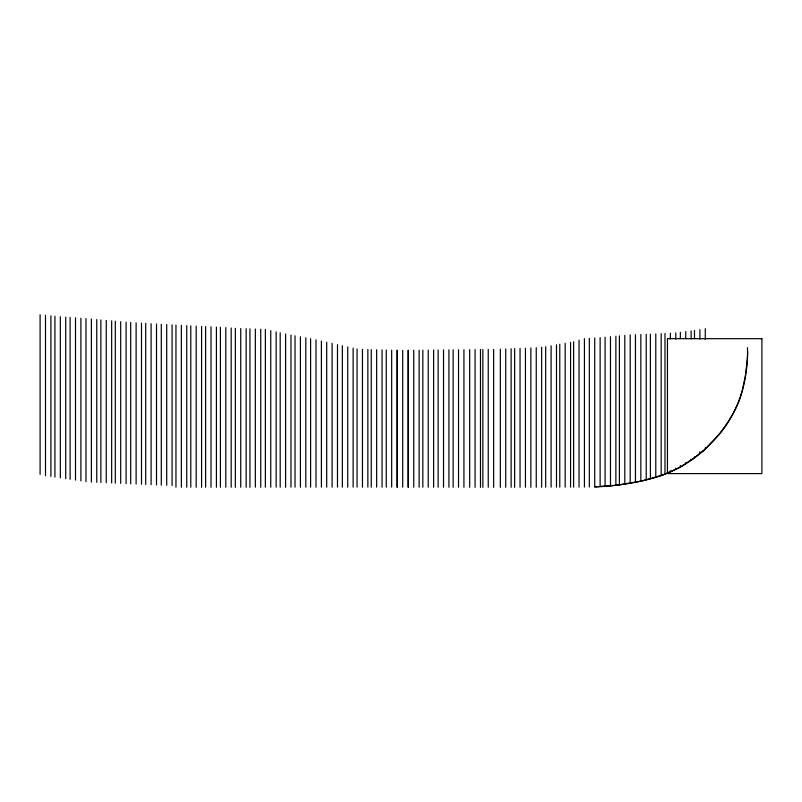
<?xml version="1.0" encoding="UTF-8"?>
<svg xmlns="http://www.w3.org/2000/svg" width="802" height="802" viewBox="0 0 802 802"><rect width="100%" height="100%" fill="white"/><g stroke="black" fill="none" stroke-linecap="round" stroke-linejoin="round"><path stroke-width="1.2" d="M594.723 337.963L594.723 486.874A250.424 250.424 0 0 0 626.813 483.786A267.587 267.587 0 0 0 636.838 481.932L640.838 481.1L640.838 334.464M747.324 359.617L745.599 373.592M745.299 375.526L745.148 376.489M744.988 377.451L744.837 378.414M744.757 378.895L742.411 390.323M742.291 390.795L740.687 396.388M740.537 396.85L740.066 398.223M739.905 398.674L738.502 402.303M738.311 402.744L735.715 408.509M735.504 408.94L734.171 411.536M733.95 411.967L732.557 414.514M732.316 414.935L728.787 420.749M728.527 421.15L726.121 424.799M725.85 425.2L723.324 428.769M723.043 429.16L719.504 433.802M719.204 434.173L718.592 434.935M718.281 435.306L704.637 449.651L692.417 459.406M711.665 442.614L714.572 439.556A97.042 97.042 0 0 0 717.229 436.559C738.893 412.428 748.517 379.737 747.464 347.657M711.083 443.195L706.321 448.047M702.732 451.315L699.715 453.762M699.334 454.062L697.048 455.867M696.667 456.168L695.514 457.07M695.133 457.361L679.725 467.466M692.016 459.686L682.031 466.193L672.367 471.065M679.294 467.696L662.402 475.125L644.227 480.358M653.941 477.872L642.723 480.689M643.755 480.468L639.956 481.29M642.332 480.779L640.908 481.09M639.485 481.39L638.051 481.691M637.58 481.781L616.507 485.23L594.723 486.874M705.279 449.05L705.279 447.787M705.279 328.7L705.279 339.326M699.885 329.692L699.885 339.056M699.885 451.777L699.885 453.631M694.482 330.444L694.482 338.584M694.482 456.789L694.482 457.982M691.134 330.895L691.134 338.995M691.134 459.245L691.134 460.438M685.74 331.607L685.74 338.504M685.74 462.594L685.74 463.977M680.347 332.319L680.347 338.544M680.347 465.501L680.347 467.095M675.785 332.88L675.785 339.076M675.785 468.208L675.785 469.451M670.392 333.151L670.392 338.875M670.392 470.684L670.392 471.937M664.988 333.432L664.988 474.152M661.179 333.642L661.179 475.556M655.785 333.933L655.785 477.32M650.392 334.163L650.392 478.854M646.232 334.294L646.232 479.887M635.445 334.635L635.445 482.213M630.192 334.815L630.192 483.195M624.798 335.376L624.798 484.087M619.405 335.868L619.405 484.859M615.876 336.188L615.876 485.3M610.482 336.68L610.482 485.872M605.089 337.171L605.089 486.323M600.127 337.602L600.127 486.644M589.33 338.314L589.33 487.014M584.427 338.665L584.427 487.075M579.034 340.158L579.034 487.105M573.63 341.802L573.63 487.115M570.573 342.344L570.573 487.125M565.179 343.306L565.179 487.135M559.776 344.258L559.776 487.145M556.488 344.84L556.488 487.155M551.094 345.802L551.094 487.175M545.691 346.685L545.691 487.195M541.651 347.206L541.651 487.205M536.257 347.707L536.257 487.225M530.864 347.928L530.864 487.245M525.44 348.138L525.44 487.255M520.047 348.359L520.047 487.265M514.643 348.569L514.643 487.275M511.125 348.71L511.125 487.285M505.731 348.92L505.731 487.285M500.328 349.131L500.328 487.295M493.651 349.391L493.651 487.295M488.248 349.441L488.248 487.295M482.854 349.492L482.854 487.295M480.478 349.512L480.478 487.285M475.085 349.562L475.085 487.285M469.691 349.612L469.691 487.275M463.927 349.672L463.927 487.275M458.523 349.722L458.523 487.265M453.13 349.772L453.13 487.255M448.919 349.812L448.919 487.255M443.516 349.873L443.516 487.245M438.123 349.943L438.123 487.235M433.621 350.003L433.621 487.225M428.228 350.073L428.228 487.215M422.834 350.143L422.834 487.205M419.135 350.193L419.135 487.205M413.742 350.263L413.742 487.195M408.338 350.324L408.338 487.185M408.098 350.334L408.098 487.185M402.704 350.404L402.704 487.175M397.301 350.284L397.301 487.175M397.06 350.273L397.06 487.175M391.667 350.133L391.667 487.165M386.263 349.993L386.263 487.165M382.053 349.883L382.053 487.155M376.659 349.742L376.659 487.155M371.256 349.602L371.256 487.155M367.857 349.512L367.857 487.155M362.454 349.371L362.454 487.155M357.06 348.97L357.06 487.155M353.131 348.098L353.131 487.155M347.737 346.895L347.737 487.155M342.344 345.692L342.344 487.155M337.492 344.619L337.492 487.155M332.098 343.416L332.098 487.155M326.705 342.213L326.705 487.165M321.401 341.04L321.401 487.165M315.998 339.837L315.998 487.165M310.605 338.695L310.605 487.175M305.813 337.782L305.813 487.175M300.419 336.8L300.419 487.175M295.026 335.817L295.026 487.185M290.986 335.086L290.986 487.185M285.592 334.053L285.592 487.195M280.189 332.79L280.189 487.195M276.149 331.848L276.149 487.205M270.755 330.584L270.755 487.205M265.362 329.401L265.362 487.205M260.74 329.191L260.74 487.215M255.347 329.01L255.347 487.215M249.953 328.84L249.953 487.225M246.144 328.72L246.144 487.225M240.74 328.539L240.74 487.225M235.347 328.299L235.347 487.235M231.187 327.988L231.187 487.235M225.793 327.587L225.793 487.235M220.4 327.246L220.4 487.235M216.42 327.086L216.42 487.245M211.016 326.885L211.016 487.245M205.623 326.615L205.623 487.245M201.583 326.404L201.583 487.245M196.189 326.123L196.189 487.245M190.786 325.853L190.786 487.245M186.746 325.642L186.746 487.245M181.352 325.341L181.352 487.245M175.959 325.071L175.959 487.245M172.089 324.83L172.089 485.501M166.696 324.539L166.696 485.28M161.292 324.249L161.292 485.07M156.51 323.998L156.51 484.869M151.107 323.687L151.107 484.649M145.713 323.376L145.713 484.438M141.503 323.136L141.503 484.268M136.109 322.825L136.109 484.047M130.706 322.494L130.706 483.817M126.094 322.103L126.094 483.616M120.701 321.642L120.701 483.385M115.298 321.191L115.298 483.155M111.658 320.88L111.658 482.994M106.265 320.419L106.265 482.764M100.872 319.918L100.872 482.533M96.771 319.527L96.771 482.353M91.378 319.006L91.378 482.122M85.984 318.544L85.984 481.661M80.902 318.193L80.902 480.909M75.508 317.813L75.508 480.117M70.115 317.432L70.115 479.315M65.724 317.121L65.724 478.674M60.33 316.73L60.33 477.872M54.937 316.209L54.937 477.08M50.897 315.808L50.897 476.478M45.493 315.286L45.493 475.686M40.1 314.705L40.1 474.403M706.321 448.047A58.516 58.516 0 0 1 702.732 451.315M747.614 351.396A101.132 101.132 0 0 1 747.354 359.136M672.367 471.055A138.676 138.676 0 0 1 653.941 477.882M761.9 338.685L667.454 338.685L667.454 473.601L761.9 473.601L761.9 338.685"/></g></svg>
